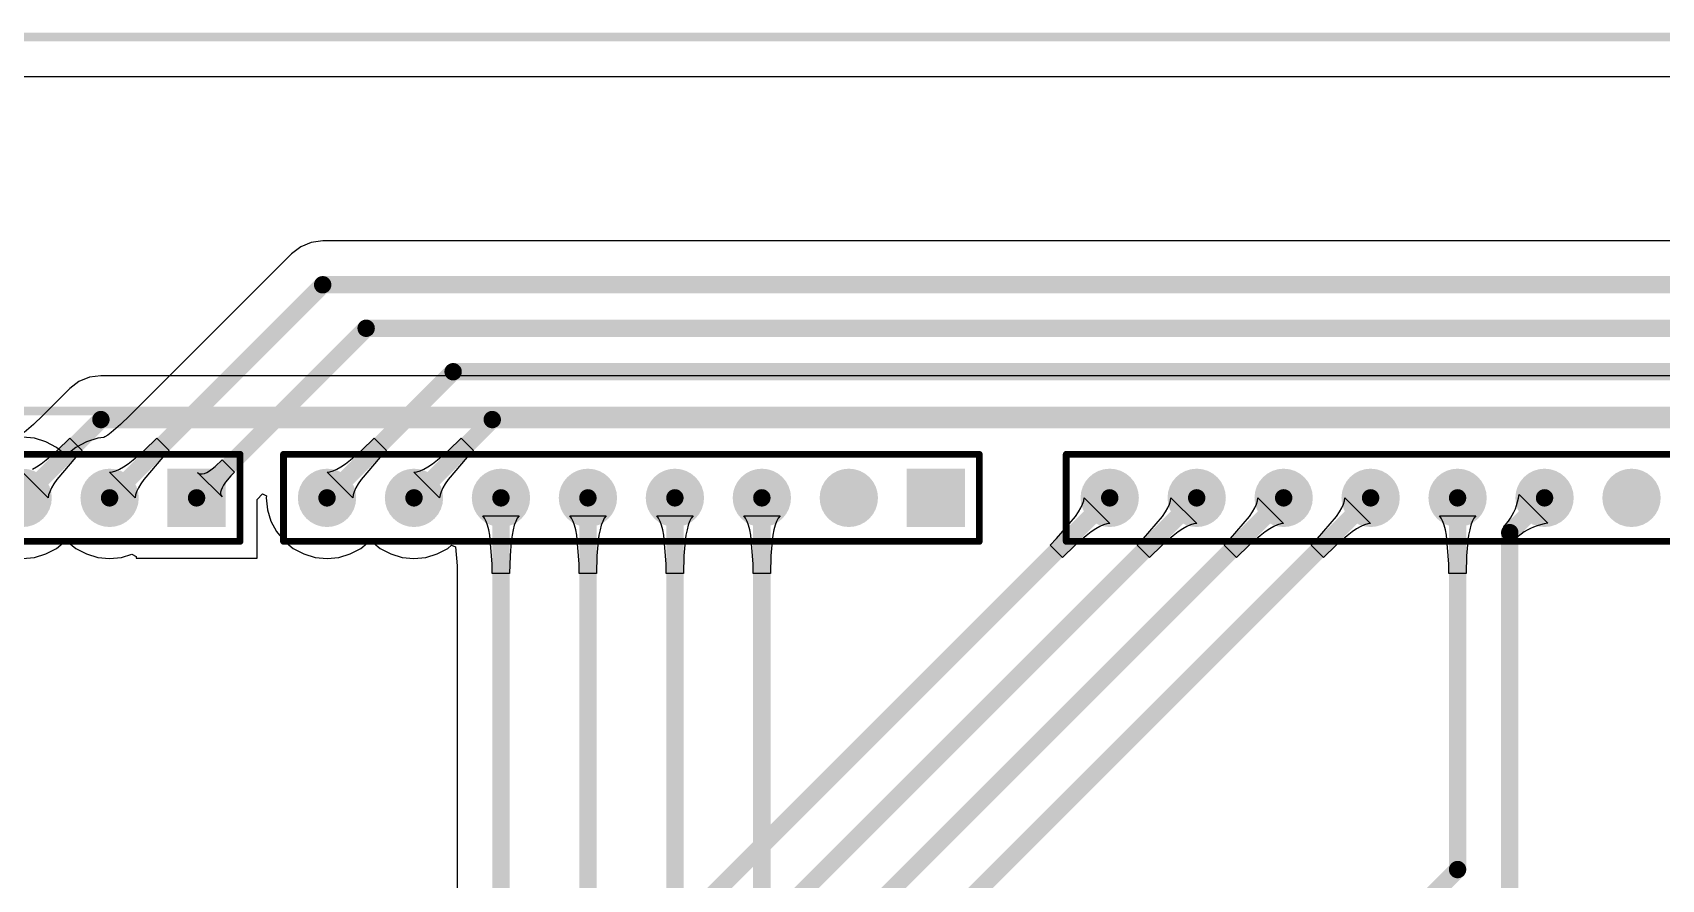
# Model space of a CAD drawing. Header units: millimetres. Extents: x 0 to 190, y 0 to 100.
# Drawn here: x 37.37 to 84.95, y 75.47 to 100.2 of the extents above; entities that cross this region are included whole.
import ezdxf

# ---------------------------------------------------------------- set-up
doc = ezdxf.new("R2010")
doc.units = ezdxf.units.MM
for name, color, linetype in [('BottomLayer', 5, 'Continuous'), ('BottomSolder', 6, 'Continuous'), ('KeepOutLayer', 6, 'Continuous'), ('Mechanical1', 6, 'Continuous'), ('MultiLayer', 9, 'Continuous'), ('PadHoleLayer', 156, 'Continuous'), ('TopLayer', 1, 'Continuous'), ('TopOverlay', 2, 'Continuous'), ('TopSolder', 216, 'Continuous')]:
    doc.layers.add(name, color=color, linetype=linetype)

msp = doc.modelspace()

# ---------------------------------------------------------------- hatches: boundary and pattern name
at = {"layer": 'BottomLayer'}
h = msp.add_hatch(color=5, dxfattribs=at)
edge = h.paths.add_edge_path()
edge.add_arc((37.084, 86.614), 0.75, 0, 360)
h = msp.add_hatch(color=5, dxfattribs=at)
edge = h.paths.add_edge_path()
edge.add_arc((39.624, 86.614), 0.75, 0, 360)
for points in [[(42.914, 85.864), (41.414, 85.864), (41.414, 87.364), (42.914, 87.364)], [(64.504, 85.864), (63.004, 85.864), (63.004, 87.364), (64.504, 87.364)]]:
    msp.add_hatch(color=5, dxfattribs=at).paths.add_polyline_path(points)
h = msp.add_hatch(color=5, dxfattribs=at)
edge = h.paths.add_edge_path()
edge.add_arc((45.974, 86.614), 0.75, 0, 360)
h = msp.add_hatch(color=5, dxfattribs=at)
edge = h.paths.add_edge_path()
edge.add_arc((48.514, 86.614), 0.75, 0, 360)
h = msp.add_hatch(color=5, dxfattribs=at)
edge = h.paths.add_edge_path()
edge.add_arc((51.054, 86.614), 0.75, 0, 360)
h = msp.add_hatch(color=5, dxfattribs=at)
edge = h.paths.add_edge_path()
edge.add_arc((53.594, 86.614), 0.75, 0, 360)
h = msp.add_hatch(color=5, dxfattribs=at)
edge = h.paths.add_edge_path()
edge.add_arc((56.134, 86.614), 0.75, 0, 360)
h = msp.add_hatch(color=5, dxfattribs=at)
edge = h.paths.add_edge_path()
edge.add_arc((58.674, 86.614), 0.75, 0, 360)
h = msp.add_hatch(color=5, dxfattribs=at)
edge = h.paths.add_edge_path()
edge.add_arc((61.214, 86.614), 0.75, 0, 360)
h = msp.add_hatch(color=5, dxfattribs=at)
edge = h.paths.add_edge_path()
edge.add_arc((68.834, 86.614), 0.75, 0, 360)
h = msp.add_hatch(color=5, dxfattribs=at)
edge = h.paths.add_edge_path()
edge.add_arc((71.374, 86.614), 0.75, 0, 360)
h = msp.add_hatch(color=5, dxfattribs=at)
edge = h.paths.add_edge_path()
edge.add_arc((73.914, 86.614), 0.75, 0, 360)
h = msp.add_hatch(color=5, dxfattribs=at)
edge = h.paths.add_edge_path()
edge.add_arc((76.454, 86.614), 0.75, 0, 360)
h = msp.add_hatch(color=5, dxfattribs=at)
edge = h.paths.add_edge_path()
edge.add_arc((78.994, 86.614), 0.75, 0, 360)
h = msp.add_hatch(color=5, dxfattribs=at)
edge = h.paths.add_edge_path()
edge.add_arc((81.534, 86.614), 0.75, 0, 360)
h = msp.add_hatch(color=5, dxfattribs=at)
edge = h.paths.add_edge_path()
edge.add_arc((84.074, 86.614), 0.75, 0, 360)
at = {"layer": 'BottomSolder'}
h = msp.add_hatch(color=6, dxfattribs=at)
edge = h.paths.add_edge_path()
edge.add_arc((37.084, 86.614), 0.852, 0, 360)
h = msp.add_hatch(color=6, dxfattribs=at)
edge = h.paths.add_edge_path()
edge.add_arc((39.624, 86.614), 0.852, 0, 360)
for points in [[(43.016, 85.762), (41.312, 85.762), (41.312, 87.466), (43.016, 87.466)], [(64.606, 85.762), (62.902, 85.762), (62.902, 87.466), (64.606, 87.466)]]:
    msp.add_hatch(color=6, dxfattribs=at).paths.add_polyline_path(points)
h = msp.add_hatch(color=6, dxfattribs=at)
edge = h.paths.add_edge_path()
edge.add_arc((45.974, 86.614), 0.852, 0, 360)
h = msp.add_hatch(color=6, dxfattribs=at)
edge = h.paths.add_edge_path()
edge.add_arc((48.514, 86.614), 0.852, 0, 360)
h = msp.add_hatch(color=6, dxfattribs=at)
edge = h.paths.add_edge_path()
edge.add_arc((51.054, 86.614), 0.852, 0, 360)
h = msp.add_hatch(color=6, dxfattribs=at)
edge = h.paths.add_edge_path()
edge.add_arc((53.594, 86.614), 0.852, 0, 360)
h = msp.add_hatch(color=6, dxfattribs=at)
edge = h.paths.add_edge_path()
edge.add_arc((56.134, 86.614), 0.852, 0, 360)
h = msp.add_hatch(color=6, dxfattribs=at)
edge = h.paths.add_edge_path()
edge.add_arc((58.674, 86.614), 0.852, 0, 360)
h = msp.add_hatch(color=6, dxfattribs=at)
edge = h.paths.add_edge_path()
edge.add_arc((61.214, 86.614), 0.852, 0, 360)
h = msp.add_hatch(color=6, dxfattribs=at)
edge = h.paths.add_edge_path()
edge.add_arc((68.834, 86.614), 0.852, 0, 360)
h = msp.add_hatch(color=6, dxfattribs=at)
edge = h.paths.add_edge_path()
edge.add_arc((71.374, 86.614), 0.852, 0, 360)
h = msp.add_hatch(color=6, dxfattribs=at)
edge = h.paths.add_edge_path()
edge.add_arc((73.914, 86.614), 0.852, 0, 360)
h = msp.add_hatch(color=6, dxfattribs=at)
edge = h.paths.add_edge_path()
edge.add_arc((76.454, 86.614), 0.852, 0, 360)
h = msp.add_hatch(color=6, dxfattribs=at)
edge = h.paths.add_edge_path()
edge.add_arc((78.994, 86.614), 0.852, 0, 360)
h = msp.add_hatch(color=6, dxfattribs=at)
edge = h.paths.add_edge_path()
edge.add_arc((81.534, 86.614), 0.852, 0, 360)
h = msp.add_hatch(color=6, dxfattribs=at)
edge = h.paths.add_edge_path()
edge.add_arc((84.074, 86.614), 0.852, 0, 360)
at = {"layer": 'MultiLayer'}
h = msp.add_hatch(color=9, dxfattribs=at)
edge = h.paths.add_edge_path()
edge.add_arc((37.084, 86.614), 0.75, 0, 360)
h = msp.add_hatch(color=9, dxfattribs=at)
edge = h.paths.add_edge_path()
edge.add_arc((39.624, 86.614), 0.75, 0, 360)
for points in [[(42.914, 85.864), (41.414, 85.864), (41.414, 87.364), (42.914, 87.364)], [(64.504, 85.864), (63.004, 85.864), (63.004, 87.364), (64.504, 87.364)]]:
    msp.add_hatch(color=9, dxfattribs=at).paths.add_polyline_path(points)
h = msp.add_hatch(color=9, dxfattribs=at)
edge = h.paths.add_edge_path()
edge.add_arc((45.974, 86.614), 0.75, 0, 360)
h = msp.add_hatch(color=9, dxfattribs=at)
edge = h.paths.add_edge_path()
edge.add_arc((48.514, 86.614), 0.75, 0, 360)
h = msp.add_hatch(color=9, dxfattribs=at)
edge = h.paths.add_edge_path()
edge.add_arc((51.054, 86.614), 0.75, 0, 360)
h = msp.add_hatch(color=9, dxfattribs=at)
edge = h.paths.add_edge_path()
edge.add_arc((53.594, 86.614), 0.75, 0, 360)
h = msp.add_hatch(color=9, dxfattribs=at)
edge = h.paths.add_edge_path()
edge.add_arc((56.134, 86.614), 0.75, 0, 360)
h = msp.add_hatch(color=9, dxfattribs=at)
edge = h.paths.add_edge_path()
edge.add_arc((58.674, 86.614), 0.75, 0, 360)
h = msp.add_hatch(color=9, dxfattribs=at)
edge = h.paths.add_edge_path()
edge.add_arc((61.214, 86.614), 0.75, 0, 360)
h = msp.add_hatch(color=9, dxfattribs=at)
edge = h.paths.add_edge_path()
edge.add_arc((68.834, 86.614), 0.75, 0, 360)
h = msp.add_hatch(color=9, dxfattribs=at)
edge = h.paths.add_edge_path()
edge.add_arc((71.374, 86.614), 0.75, 0, 360)
h = msp.add_hatch(color=9, dxfattribs=at)
edge = h.paths.add_edge_path()
edge.add_arc((73.914, 86.614), 0.75, 0, 360)
h = msp.add_hatch(color=9, dxfattribs=at)
edge = h.paths.add_edge_path()
edge.add_arc((76.454, 86.614), 0.75, 0, 360)
h = msp.add_hatch(color=9, dxfattribs=at)
edge = h.paths.add_edge_path()
edge.add_arc((78.994, 86.614), 0.75, 0, 360)
h = msp.add_hatch(color=9, dxfattribs=at)
edge = h.paths.add_edge_path()
edge.add_arc((81.534, 86.614), 0.75, 0, 360)
h = msp.add_hatch(color=9, dxfattribs=at)
edge = h.paths.add_edge_path()
edge.add_arc((84.074, 86.614), 0.75, 0, 360)
at = {"layer": 'PadHoleLayer'}
h = msp.add_hatch(color=156, dxfattribs=at)
edge = h.paths.add_edge_path()
edge.add_arc((37.084, 86.614), 0.45, 0, 360)
h = msp.add_hatch(color=156, dxfattribs=at)
edge = h.paths.add_edge_path()
edge.add_arc((39.624, 86.614), 0.45, 0, 360)
h = msp.add_hatch(color=156, dxfattribs=at)
edge = h.paths.add_edge_path()
edge.add_arc((42.164, 86.614), 0.45, 0, 360)
h = msp.add_hatch(color=156, dxfattribs=at)
edge = h.paths.add_edge_path()
edge.add_arc((45.974, 86.614), 0.45, 0, 360)
h = msp.add_hatch(color=156, dxfattribs=at)
edge = h.paths.add_edge_path()
edge.add_arc((48.514, 86.614), 0.45, 0, 360)
h = msp.add_hatch(color=156, dxfattribs=at)
edge = h.paths.add_edge_path()
edge.add_arc((51.054, 86.614), 0.45, 0, 360)
h = msp.add_hatch(color=156, dxfattribs=at)
edge = h.paths.add_edge_path()
edge.add_arc((53.594, 86.614), 0.45, 0, 360)
h = msp.add_hatch(color=156, dxfattribs=at)
edge = h.paths.add_edge_path()
edge.add_arc((56.134, 86.614), 0.45, 0, 360)
h = msp.add_hatch(color=156, dxfattribs=at)
edge = h.paths.add_edge_path()
edge.add_arc((58.674, 86.614), 0.45, 0, 360)
h = msp.add_hatch(color=156, dxfattribs=at)
edge = h.paths.add_edge_path()
edge.add_arc((61.214, 86.614), 0.45, 0, 360)
h = msp.add_hatch(color=156, dxfattribs=at)
edge = h.paths.add_edge_path()
edge.add_arc((63.754, 86.614), 0.45, 0, 360)
h = msp.add_hatch(color=156, dxfattribs=at)
edge = h.paths.add_edge_path()
edge.add_arc((68.834, 86.614), 0.45, 0, 360)
h = msp.add_hatch(color=156, dxfattribs=at)
edge = h.paths.add_edge_path()
edge.add_arc((71.374, 86.614), 0.45, 0, 360)
h = msp.add_hatch(color=156, dxfattribs=at)
edge = h.paths.add_edge_path()
edge.add_arc((73.914, 86.614), 0.45, 0, 360)
h = msp.add_hatch(color=156, dxfattribs=at)
edge = h.paths.add_edge_path()
edge.add_arc((76.454, 86.614), 0.45, 0, 360)
h = msp.add_hatch(color=156, dxfattribs=at)
edge = h.paths.add_edge_path()
edge.add_arc((78.994, 86.614), 0.45, 0, 360)
h = msp.add_hatch(color=156, dxfattribs=at)
edge = h.paths.add_edge_path()
edge.add_arc((81.534, 86.614), 0.45, 0, 360)
h = msp.add_hatch(color=156, dxfattribs=at)
edge = h.paths.add_edge_path()
edge.add_arc((84.074, 86.614), 0.45, 0, 360)
at = {"layer": 'TopLayer'}
h = msp.add_hatch(color=1, dxfattribs=at)
edge = h.paths.add_edge_path()
edge.add_arc((37.084, 86.614), 0.75, 0, 360)
h = msp.add_hatch(color=1, dxfattribs=at)
edge = h.paths.add_edge_path()
edge.add_arc((39.624, 86.614), 0.75, 0, 360)
for points in [[(42.914, 85.864), (41.414, 85.864), (41.414, 87.364), (42.914, 87.364)], [(64.504, 85.864), (63.004, 85.864), (63.004, 87.364), (64.504, 87.364)]]:
    msp.add_hatch(color=1, dxfattribs=at).paths.add_polyline_path(points)
h = msp.add_hatch(color=1, dxfattribs=at)
edge = h.paths.add_edge_path()
edge.add_arc((45.974, 86.614), 0.75, 0, 360)
h = msp.add_hatch(color=1, dxfattribs=at)
edge = h.paths.add_edge_path()
edge.add_arc((48.514, 86.614), 0.75, 0, 360)
h = msp.add_hatch(color=1, dxfattribs=at)
edge = h.paths.add_edge_path()
edge.add_arc((51.054, 86.614), 0.75, 0, 360)
h = msp.add_hatch(color=1, dxfattribs=at)
edge = h.paths.add_edge_path()
edge.add_arc((53.594, 86.614), 0.75, 0, 360)
h = msp.add_hatch(color=1, dxfattribs=at)
edge = h.paths.add_edge_path()
edge.add_arc((56.134, 86.614), 0.75, 0, 360)
h = msp.add_hatch(color=1, dxfattribs=at)
edge = h.paths.add_edge_path()
edge.add_arc((58.674, 86.614), 0.75, 0, 360)
h = msp.add_hatch(color=1, dxfattribs=at)
edge = h.paths.add_edge_path()
edge.add_arc((61.214, 86.614), 0.75, 0, 360)
h = msp.add_hatch(color=1, dxfattribs=at)
edge = h.paths.add_edge_path()
edge.add_arc((68.834, 86.614), 0.75, 0, 360)
h = msp.add_hatch(color=1, dxfattribs=at)
edge = h.paths.add_edge_path()
edge.add_arc((71.374, 86.614), 0.75, 0, 360)
h = msp.add_hatch(color=1, dxfattribs=at)
edge = h.paths.add_edge_path()
edge.add_arc((73.914, 86.614), 0.75, 0, 360)
h = msp.add_hatch(color=1, dxfattribs=at)
edge = h.paths.add_edge_path()
edge.add_arc((76.454, 86.614), 0.75, 0, 360)
h = msp.add_hatch(color=1, dxfattribs=at)
edge = h.paths.add_edge_path()
edge.add_arc((78.994, 86.614), 0.75, 0, 360)
h = msp.add_hatch(color=1, dxfattribs=at)
edge = h.paths.add_edge_path()
edge.add_arc((81.534, 86.614), 0.75, 0, 360)
h = msp.add_hatch(color=1, dxfattribs=at)
edge = h.paths.add_edge_path()
edge.add_arc((84.074, 86.614), 0.75, 0, 360)
at = {"layer": 'TopSolder'}
h = msp.add_hatch(color=216, dxfattribs=at)
edge = h.paths.add_edge_path()
edge.add_arc((37.084, 86.614), 0.852, 0, 360)
h = msp.add_hatch(color=216, dxfattribs=at)
edge = h.paths.add_edge_path()
edge.add_arc((39.624, 86.614), 0.852, 0, 360)
for points in [[(43.016, 85.762), (41.312, 85.762), (41.312, 87.466), (43.016, 87.466)], [(64.606, 85.762), (62.902, 85.762), (62.902, 87.466), (64.606, 87.466)]]:
    msp.add_hatch(color=216, dxfattribs=at).paths.add_polyline_path(points)
h = msp.add_hatch(color=216, dxfattribs=at)
edge = h.paths.add_edge_path()
edge.add_arc((45.974, 86.614), 0.852, 0, 360)
h = msp.add_hatch(color=216, dxfattribs=at)
edge = h.paths.add_edge_path()
edge.add_arc((48.514, 86.614), 0.852, 0, 360)
h = msp.add_hatch(color=216, dxfattribs=at)
edge = h.paths.add_edge_path()
edge.add_arc((51.054, 86.614), 0.852, 0, 360)
h = msp.add_hatch(color=216, dxfattribs=at)
edge = h.paths.add_edge_path()
edge.add_arc((53.594, 86.614), 0.852, 0, 360)
h = msp.add_hatch(color=216, dxfattribs=at)
edge = h.paths.add_edge_path()
edge.add_arc((56.134, 86.614), 0.852, 0, 360)
h = msp.add_hatch(color=216, dxfattribs=at)
edge = h.paths.add_edge_path()
edge.add_arc((58.674, 86.614), 0.852, 0, 360)
h = msp.add_hatch(color=216, dxfattribs=at)
edge = h.paths.add_edge_path()
edge.add_arc((61.214, 86.614), 0.852, 0, 360)
h = msp.add_hatch(color=216, dxfattribs=at)
edge = h.paths.add_edge_path()
edge.add_arc((68.834, 86.614), 0.852, 0, 360)
h = msp.add_hatch(color=216, dxfattribs=at)
edge = h.paths.add_edge_path()
edge.add_arc((71.374, 86.614), 0.852, 0, 360)
h = msp.add_hatch(color=216, dxfattribs=at)
edge = h.paths.add_edge_path()
edge.add_arc((73.914, 86.614), 0.852, 0, 360)
h = msp.add_hatch(color=216, dxfattribs=at)
edge = h.paths.add_edge_path()
edge.add_arc((76.454, 86.614), 0.852, 0, 360)
h = msp.add_hatch(color=216, dxfattribs=at)
edge = h.paths.add_edge_path()
edge.add_arc((78.994, 86.614), 0.852, 0, 360)
h = msp.add_hatch(color=216, dxfattribs=at)
edge = h.paths.add_edge_path()
edge.add_arc((81.534, 86.614), 0.852, 0, 360)
h = msp.add_hatch(color=216, dxfattribs=at)
edge = h.paths.add_edge_path()
edge.add_arc((84.074, 86.614), 0.852, 0, 360)

# ---------------------------------------------------------------- linework, layer by layer
at = {"layer": 'BottomLayer'}
for p, q in [((1.153, 98.923), (188.966, 98.923)), ((38.73, 90.009), (38.464, 89.806)), ((39.038, 90.137), (38.73, 90.009)), ((39.37, 90.181), (39.038, 90.137)), ((145.223, 90.181), (39.37, 90.181)), ((38.464, 89.806), (37.674, 89.015)), ((37.674, 89.015), (37.404, 88.757)), ((37.404, 88.757), (37.126, 88.519)), ((38.092, 87.997), (38.464, 88.353)), ((38.464, 88.353), (38.823, 87.994)), ((37.492, 87.522), (37.624, 87.611)), ((37.624, 87.611), (37.768, 87.72)), ((37.768, 87.72), (38.092, 87.997)), ((38.635, 87.802), (38.081, 87.154)), ((38.823, 87.994), (38.635, 87.802)), ((37.834, 86.614), (37.084, 87.364)), ((37.372, 87.453), (37.492, 87.522)), ((38.081, 87.154), (37.992, 87.022)), ((37.844, 86.698), (37.834, 86.614)), ((37.874, 86.794), (37.844, 86.698)), ((37.923, 86.902), (37.874, 86.794)), ((37.992, 87.022), (37.923, 86.902)), ((68.074, 86.53), (68.084, 86.614)), ((68.084, 86.614), (68.834, 85.864)), ((70.614, 86.53), (70.624, 86.614)), ((70.624, 86.614), (71.374, 85.864)), ((67.837, 86.074), (67.926, 86.206)), ((67.926, 86.206), (67.995, 86.326)), ((67.995, 86.326), (68.044, 86.434)), ((68.044, 86.434), (68.074, 86.53)), ((70.377, 86.074), (70.466, 86.206)), ((70.466, 86.206), (70.535, 86.326)), ((70.535, 86.326), (70.584, 86.434)), ((70.584, 86.434), (70.614, 86.53)), ((67.283, 85.426), (67.837, 86.074)), ((68.426, 85.706), (68.294, 85.617)), ((68.546, 85.775), (68.426, 85.706)), ((68.654, 85.824), (68.546, 85.775)), ((68.75, 85.854), (68.654, 85.824)), ((68.834, 85.864), (68.75, 85.854)), ((69.823, 85.426), (70.377, 86.074)), ((70.966, 85.706), (70.834, 85.617)), ((71.086, 85.775), (70.966, 85.706)), ((71.194, 85.824), (71.086, 85.775)), ((71.29, 85.854), (71.194, 85.824)), ((71.374, 85.864), (71.29, 85.854)), ((67.095, 85.234), (67.283, 85.426)), ((67.454, 84.875), (67.095, 85.234)), ((67.826, 85.231), (67.454, 84.875)), ((68.15, 85.508), (67.826, 85.231)), ((68.294, 85.617), (68.15, 85.508)), ((69.635, 85.234), (69.823, 85.426)), ((69.994, 84.875), (69.635, 85.234)), ((70.366, 85.231), (69.994, 84.875)), ((70.69, 85.508), (70.366, 85.231)), ((70.834, 85.617), (70.69, 85.508))]:
    msp.add_line(p, q, dxfattribs=at)
at = {"layer": 'BottomLayer', "const_width": 0.508}
for points in [[(37.084, 86.614), (39.37, 88.9)], [(39.37, 88.9), (145.223, 88.9)], [(56.642, 74.422), (68.834, 86.614)], [(57.658, 72.898), (71.374, 86.614)]]:
    msp.add_lwpolyline(points, dxfattribs=at)
at = {"layer": 'BottomLayer', "const_width": 0.254}
for points in [[(39.243, 88.9, 1), (39.497, 88.9, 1)], [(39.243, 88.9, 1), (39.497, 88.9, 1)], [(68.707, 86.614, 1), (68.961, 86.614, 1)], [(71.247, 86.614, 1), (71.501, 86.614, 1)]]:
    msp.add_lwpolyline(points, format="xyb", close=True, dxfattribs=at)
at = {"layer": 'KeepOutLayer', "const_width": 0.254}
msp.add_lwpolyline([(0, 100.076), (190.119, 100.076)], dxfattribs=at)
at = {"layer": 'Mechanical1', "const_width": 0.254}
msp.add_lwpolyline([(0.254, 89.154), (96.774, 89.154)], dxfattribs=at)
at = {"layer": 'TopLayer'}
for p, q in [((1.153, 98.923), (188.966, 98.923)), ((44.941, 93.743), (40.214, 89.015)), ((45.207, 93.946), (44.941, 93.743)), ((45.515, 94.074), (45.207, 93.946)), ((45.847, 94.118), (45.515, 94.074)), ((128.205, 94.118), (45.847, 94.118)), ((40.214, 89.015), (39.944, 88.757)), ((39.666, 88.519), (39.569, 88.446)), ((39.944, 88.757), (39.666, 88.519)), ((37.43, 88.354), (37.084, 88.389)), ((37.763, 88.253), (37.43, 88.354)), ((38.07, 88.089), (37.763, 88.253)), ((38.339, 87.869), (38.07, 88.089)), ((38.638, 88.089), (38.369, 87.869)), ((38.945, 88.253), (38.638, 88.089)), ((39.278, 88.354), (38.945, 88.253)), ((39.454, 88.372), (39.278, 88.354)), ((39.489, 88.392), (39.454, 88.372)), ((39.569, 88.446), (39.489, 88.392)), ((40.632, 87.997), (41.004, 88.353)), ((41.004, 88.353), (41.363, 87.994)), ((46.982, 87.997), (47.354, 88.353)), ((47.354, 88.353), (47.713, 87.994)), ((49.522, 87.997), (49.894, 88.353)), ((49.894, 88.353), (50.253, 87.994)), ((38.369, 87.869), (38.339, 87.869)), ((40.032, 87.522), (40.164, 87.611)), ((40.164, 87.611), (40.308, 87.72)), ((40.308, 87.72), (40.632, 87.997)), ((41.175, 87.802), (40.621, 87.154)), ((41.363, 87.994), (41.175, 87.802)), ((42.709, 87.533), (42.911, 87.72)), ((42.911, 87.72), (43.27, 87.361)), ((46.382, 87.522), (46.514, 87.611)), ((46.514, 87.611), (46.658, 87.72)), ((46.658, 87.72), (46.982, 87.997)), ((47.525, 87.802), (46.971, 87.154)), ((47.713, 87.994), (47.525, 87.802)), ((48.922, 87.522), (49.054, 87.611)), ((49.054, 87.611), (49.198, 87.72)), ((49.198, 87.72), (49.522, 87.997)), ((50.065, 87.802), (49.511, 87.154)), ((50.253, 87.994), (50.065, 87.802)), ((39.624, 87.364), (39.708, 87.374)), ((40.374, 86.614), (39.624, 87.364)), ((39.708, 87.374), (39.804, 87.404)), ((39.804, 87.404), (39.912, 87.453)), ((39.912, 87.453), (40.032, 87.522)), ((40.621, 87.154), (40.532, 87.022)), ((42.908, 86.643), (42.193, 87.358)), ((42.193, 87.358), (42.232, 87.329)), ((42.232, 87.329), (42.278, 87.315)), ((42.278, 87.315), (42.332, 87.316)), ((42.332, 87.316), (42.393, 87.33)), ((42.393, 87.33), (42.461, 87.359)), ((42.461, 87.359), (42.537, 87.403)), ((42.537, 87.403), (42.619, 87.461)), ((42.619, 87.461), (42.709, 87.533)), ((43.011, 87.069), (42.953, 86.987)), ((43.169, 87.257), (43.011, 87.069)), ((43.27, 87.361), (43.169, 87.257)), ((45.974, 87.364), (46.058, 87.374)), ((46.724, 86.614), (45.974, 87.364)), ((46.058, 87.374), (46.154, 87.404)), ((46.154, 87.404), (46.262, 87.453)), ((46.262, 87.453), (46.382, 87.522)), ((46.971, 87.154), (46.882, 87.022)), ((48.514, 87.364), (48.598, 87.374)), ((49.264, 86.614), (48.514, 87.364)), ((48.598, 87.374), (48.694, 87.404)), ((48.694, 87.404), (48.802, 87.453)), ((48.802, 87.453), (48.922, 87.522)), ((49.511, 87.154), (49.422, 87.022)), ((40.384, 86.698), (40.374, 86.614)), ((40.414, 86.794), (40.384, 86.698)), ((40.463, 86.902), (40.414, 86.794)), ((40.532, 87.022), (40.463, 86.902)), ((42.866, 86.782), (42.865, 86.728)), ((42.865, 86.728), (42.879, 86.682)), ((42.88, 86.843), (42.866, 86.782)), ((42.879, 86.682), (42.908, 86.643)), ((42.909, 86.911), (42.88, 86.843)), ((42.953, 86.987), (42.909, 86.911)), ((43.93, 86.568), (44.091, 86.729)), ((44.091, 86.729), (44.205, 86.675)), ((44.205, 86.675), (44.199, 86.614)), ((44.199, 86.614), (44.234, 86.268)), ((46.734, 86.698), (46.724, 86.614)), ((46.764, 86.794), (46.734, 86.698)), ((46.813, 86.902), (46.764, 86.794)), ((46.882, 87.022), (46.813, 86.902)), ((49.274, 86.698), (49.264, 86.614)), ((49.304, 86.794), (49.274, 86.698)), ((49.353, 86.902), (49.304, 86.794)), ((49.422, 87.022), (49.353, 86.902)), ((73.154, 86.53), (73.164, 86.614)), ((73.164, 86.614), (73.914, 85.864)), ((75.694, 86.53), (75.704, 86.614)), ((75.704, 86.614), (76.454, 85.864)), ((80.748, 86.498), (80.773, 86.604)), ((80.773, 86.604), (80.791, 86.715)), ((80.791, 86.715), (81.635, 85.871)), ((43.93, 84.848), (43.93, 86.568)), ((44.234, 86.268), (44.335, 85.935)), ((72.917, 86.074), (73.006, 86.206)), ((73.006, 86.206), (73.075, 86.326)), ((73.075, 86.326), (73.124, 86.434)), ((73.124, 86.434), (73.154, 86.53)), ((75.457, 86.074), (75.546, 86.206)), ((75.546, 86.206), (75.615, 86.326)), ((75.615, 86.326), (75.664, 86.434)), ((75.664, 86.434), (75.694, 86.53)), ((80.591, 86.108), (80.64, 86.2)), ((80.64, 86.2), (80.682, 86.296)), ((80.682, 86.296), (80.718, 86.395)), ((80.718, 86.395), (80.748, 86.498)), ((44.335, 85.935), (44.499, 85.628)), ((50.576, 86.017), (50.523, 86.084)), ((50.523, 86.084), (51.585, 86.084)), ((50.623, 85.928), (50.576, 86.017)), ((50.664, 85.817), (50.623, 85.928)), ((50.7, 85.683), (50.664, 85.817)), ((50.731, 85.527), (50.7, 85.683)), ((51.408, 85.683), (51.377, 85.527)), ((51.444, 85.817), (51.408, 85.683)), ((51.485, 85.928), (51.444, 85.817)), ((51.532, 86.017), (51.485, 85.928)), ((51.585, 86.084), (51.532, 86.017)), ((53.116, 86.017), (53.063, 86.084)), ((53.063, 86.084), (54.125, 86.084)), ((53.163, 85.928), (53.116, 86.017)), ((53.204, 85.817), (53.163, 85.928)), ((53.24, 85.683), (53.204, 85.817)), ((53.271, 85.527), (53.24, 85.683)), ((53.948, 85.683), (53.917, 85.527)), ((53.984, 85.817), (53.948, 85.683)), ((54.025, 85.928), (53.984, 85.817)), ((54.072, 86.017), (54.025, 85.928)), ((54.125, 86.084), (54.072, 86.017)), ((55.656, 86.017), (55.603, 86.084)), ((55.603, 86.084), (56.665, 86.084)), ((55.703, 85.928), (55.656, 86.017)), ((55.744, 85.817), (55.703, 85.928)), ((55.78, 85.683), (55.744, 85.817)), ((55.811, 85.527), (55.78, 85.683)), ((56.488, 85.683), (56.457, 85.527)), ((56.524, 85.817), (56.488, 85.683)), ((56.565, 85.928), (56.524, 85.817)), ((56.612, 86.017), (56.565, 85.928)), ((56.665, 86.084), (56.612, 86.017)), ((58.196, 86.017), (58.143, 86.084)), ((58.143, 86.084), (59.205, 86.084)), ((58.243, 85.928), (58.196, 86.017)), ((58.284, 85.817), (58.243, 85.928)), ((58.32, 85.683), (58.284, 85.817)), ((58.351, 85.527), (58.32, 85.683)), ((59.028, 85.683), (58.997, 85.527)), ((59.064, 85.817), (59.028, 85.683)), ((59.105, 85.928), (59.064, 85.817)), ((59.152, 86.017), (59.105, 85.928)), ((59.205, 86.084), (59.152, 86.017)), ((72.363, 85.426), (72.917, 86.074)), ((73.506, 85.706), (73.374, 85.617)), ((73.626, 85.775), (73.506, 85.706)), ((73.734, 85.824), (73.626, 85.775)), ((73.83, 85.854), (73.734, 85.824)), ((73.914, 85.864), (73.83, 85.854)), ((74.903, 85.426), (75.457, 86.074)), ((76.046, 85.706), (75.914, 85.617)), ((76.166, 85.775), (76.046, 85.706)), ((76.274, 85.824), (76.166, 85.775)), ((76.37, 85.854), (76.274, 85.824)), ((76.454, 85.864), (76.37, 85.854)), ((78.516, 86.017), (78.463, 86.084)), ((78.463, 86.084), (79.525, 86.084)), ((78.563, 85.928), (78.516, 86.017)), ((78.604, 85.817), (78.563, 85.928)), ((78.64, 85.683), (78.604, 85.817)), ((78.671, 85.527), (78.64, 85.683)), ((79.348, 85.683), (79.317, 85.527)), ((79.384, 85.817), (79.348, 85.683)), ((79.425, 85.928), (79.384, 85.817)), ((79.472, 86.017), (79.425, 85.928)), ((79.525, 86.084), (79.472, 86.017)), ((80.338, 85.778), (80.411, 85.855)), ((80.698, 85.418), (80.338, 85.778)), ((80.411, 85.855), (80.477, 85.936)), ((80.477, 85.936), (80.537, 86.02)), ((80.537, 86.02), (80.591, 86.108)), ((81.028, 85.671), (80.94, 85.617)), ((81.12, 85.72), (81.028, 85.671)), ((81.216, 85.762), (81.12, 85.72)), ((81.315, 85.798), (81.216, 85.762)), ((81.418, 85.828), (81.315, 85.798)), ((81.524, 85.853), (81.418, 85.828)), ((81.635, 85.871), (81.524, 85.853)), ((38.07, 85.139), (38.339, 85.359)), ((38.339, 85.359), (38.369, 85.359)), ((38.369, 85.359), (38.638, 85.139)), ((44.499, 85.628), (44.719, 85.359)), ((44.719, 85.359), (44.988, 85.139)), ((46.96, 85.139), (47.149, 85.294)), ((47.149, 85.294), (47.244, 85.35)), ((47.244, 85.35), (47.339, 85.294)), ((47.339, 85.294), (47.528, 85.139)), ((49.5, 85.139), (49.613, 85.231)), ((49.613, 85.231), (49.73, 85.182)), ((49.73, 85.182), (49.773, 84.632)), ((50.797, 84.677), (50.731, 85.527)), ((51.352, 85.348), (51.319, 84.923)), ((51.377, 85.527), (51.352, 85.348)), ((53.337, 84.677), (53.271, 85.527)), ((53.892, 85.348), (53.859, 84.923)), ((53.917, 85.527), (53.892, 85.348)), ((55.877, 84.677), (55.811, 85.527)), ((56.432, 85.348), (56.399, 84.923)), ((56.457, 85.527), (56.432, 85.348)), ((58.417, 84.677), (58.351, 85.527)), ((58.972, 85.348), (58.939, 84.923)), ((58.997, 85.527), (58.972, 85.348)), ((72.175, 85.234), (72.363, 85.426)), ((72.534, 84.875), (72.175, 85.234)), ((72.906, 85.231), (72.534, 84.875)), ((73.23, 85.508), (72.906, 85.231)), ((73.374, 85.617), (73.23, 85.508)), ((74.715, 85.234), (74.903, 85.426)), ((75.074, 84.875), (74.715, 85.234)), ((75.446, 85.231), (75.074, 84.875)), ((75.77, 85.508), (75.446, 85.231)), ((75.914, 85.617), (75.77, 85.508)), ((78.737, 84.677), (78.671, 85.527)), ((79.292, 85.348), (79.259, 84.923)), ((79.317, 85.527), (79.292, 85.348)), ((80.775, 85.491), (80.698, 85.418)), ((80.856, 85.557), (80.775, 85.491)), ((80.94, 85.617), (80.856, 85.557)), ((37.084, 84.839), (37.43, 84.874)), ((37.43, 84.874), (37.763, 84.975)), ((37.763, 84.975), (38.07, 85.139)), ((38.638, 85.139), (38.945, 84.975)), ((38.945, 84.975), (39.278, 84.874)), ((39.278, 84.874), (39.624, 84.839)), ((39.624, 84.839), (39.97, 84.874)), ((39.97, 84.874), (40.271, 84.965)), ((40.271, 84.965), (40.398, 84.901)), ((40.398, 84.901), (40.398, 84.848)), ((40.398, 84.848), (43.93, 84.848)), ((44.988, 85.139), (45.295, 84.975)), ((45.295, 84.975), (45.628, 84.874)), ((45.628, 84.874), (45.974, 84.839)), ((45.974, 84.839), (46.32, 84.874)), ((46.32, 84.874), (46.653, 84.975)), ((46.653, 84.975), (46.96, 85.139)), ((47.528, 85.139), (47.835, 84.975)), ((47.835, 84.975), (48.168, 84.874)), ((48.168, 84.874), (48.514, 84.839)), ((48.514, 84.839), (48.86, 84.874)), ((48.86, 84.874), (49.193, 84.975)), ((49.193, 84.975), (49.5, 85.139)), ((51.319, 84.923), (51.308, 84.408)), ((53.859, 84.923), (53.848, 84.408)), ((56.399, 84.923), (56.388, 84.408)), ((58.939, 84.923), (58.928, 84.408)), ((79.259, 84.923), (79.248, 84.408)), ((49.773, 84.632), (49.773, 84.615)), ((49.773, 84.615), (49.773, 73.66)), ((50.8, 84.408), (50.797, 84.677)), ((51.308, 84.408), (50.8, 84.408)), ((53.34, 84.408), (53.337, 84.677)), ((53.848, 84.408), (53.34, 84.408)), ((55.88, 84.408), (55.877, 84.677)), ((56.388, 84.408), (55.88, 84.408)), ((58.42, 84.408), (58.417, 84.677)), ((58.928, 84.408), (58.42, 84.408)), ((78.74, 84.408), (78.737, 84.677)), ((79.248, 84.408), (78.74, 84.408))]:
    msp.add_line(p, q, dxfattribs=at)
at = {"layer": 'TopLayer', "const_width": 0.508}
for points in [[(39.624, 86.614), (45.847, 92.837)], [(45.847, 92.837), (128.205, 92.837)], [(42.164, 86.614), (47.117, 91.567)], [(47.117, 91.567), (128.397, 91.567)], [(45.974, 86.614), (49.657, 90.297)], [(49.657, 90.297), (128.48, 90.297)], [(48.514, 86.614), (50.8, 88.9)], [(50.8, 88.9), (100.667, 88.9)], [(51.054, 73.66), (51.054, 86.614)], [(53.594, 73.533), (53.594, 86.614)], [(56.134, 73.406), (56.134, 86.614)], [(58.674, 74.295), (58.674, 86.614)], [(61.783, 74.483), (73.914, 86.614)], [(63.244, 73.404), (76.454, 86.614)], [(78.994, 75.758), (78.994, 86.614)], [(80.518, 85.598), (81.534, 86.614)], [(80.518, 65.674), (80.518, 85.598)], [(67.056, 63.82), (78.994, 75.758)]]:
    msp.add_lwpolyline(points, dxfattribs=at)
at = {"layer": 'TopLayer', "const_width": 0.254}
for points in [[(45.72, 92.837, 1), (45.974, 92.837, 1)], [(45.72, 92.837, 1), (45.974, 92.837, 1)], [(46.99, 91.567, 1), (47.244, 91.567, 1)], [(46.99, 91.567, 1), (47.244, 91.567, 1)], [(49.53, 90.297, 1), (49.784, 90.297, 1)], [(49.53, 90.297, 1), (49.784, 90.297, 1)], [(50.673, 88.9, 1), (50.927, 88.9, 1)], [(50.673, 88.9, 1), (50.927, 88.9, 1)], [(39.497, 86.614, 1), (39.751, 86.614, 1)], [(42.037, 86.614, 1), (42.291, 86.614, 1)], [(45.847, 86.614, 1), (46.101, 86.614, 1)], [(48.387, 86.614, 1), (48.641, 86.614, 1)], [(50.927, 86.614, 1), (51.181, 86.614, 1)], [(53.467, 86.614, 1), (53.721, 86.614, 1)], [(56.007, 86.614, 1), (56.261, 86.614, 1)], [(58.547, 86.614, 1), (58.801, 86.614, 1)], [(73.787, 86.614, 1), (74.041, 86.614, 1)], [(76.327, 86.614, 1), (76.581, 86.614, 1)], [(78.867, 86.614, 1), (79.121, 86.614, 1)], [(81.407, 86.614, 1), (81.661, 86.614, 1)], [(80.391, 85.598, 1), (80.645, 85.598, 1)], [(80.391, 85.598, 1), (80.645, 85.598, 1)], [(78.867, 75.758, 1), (79.121, 75.758, 1)], [(78.867, 75.758, 1), (79.121, 75.758, 1)]]:
    msp.add_lwpolyline(points, format="xyb", close=True, dxfattribs=at)
at = {"layer": 'TopOverlay', "const_width": 0.2}
for points in [[(23.114, 87.884), (43.434, 87.884)], [(43.434, 85.344), (43.434, 87.884)], [(44.704, 87.884), (65.024, 87.884)], [(44.704, 85.344), (44.704, 87.884)], [(65.024, 85.344), (65.024, 87.884)], [(67.564, 85.344), (67.564, 87.884)], [(67.564, 87.884), (87.884, 87.884)], [(23.114, 85.344), (43.434, 85.344)], [(44.704, 85.344), (65.024, 85.344)], [(67.564, 85.344), (87.884, 85.344)]]:
    msp.add_lwpolyline(points, dxfattribs=at)
at = {"layer": 'TopOverlay', "const_width": 0.1}
for points in [[(43.384, 87.884, 1), (43.484, 87.884, 1)], [(43.384, 87.884, 1), (43.484, 87.884, 1)], [(44.654, 87.884, 1), (44.754, 87.884, 1)], [(44.654, 87.884, 1), (44.754, 87.884, 1)], [(64.974, 87.884, 1), (65.074, 87.884, 1)], [(64.974, 87.884, 1), (65.074, 87.884, 1)], [(67.514, 87.884, 1), (67.614, 87.884, 1)], [(67.514, 87.884, 1), (67.614, 87.884, 1)], [(43.384, 85.344, 1), (43.484, 85.344, 1)], [(43.384, 85.344, 1), (43.484, 85.344, 1)], [(44.654, 85.344, 1), (44.754, 85.344, 1)], [(44.654, 85.344, 1), (44.754, 85.344, 1)], [(64.974, 85.344, 1), (65.074, 85.344, 1)], [(64.974, 85.344, 1), (65.074, 85.344, 1)], [(67.514, 85.344, 1), (67.614, 85.344, 1)], [(67.514, 85.344, 1), (67.614, 85.344, 1)]]:
    msp.add_lwpolyline(points, format="xyb", close=True, dxfattribs=at)

doc.saveas('drawing.dxf')
